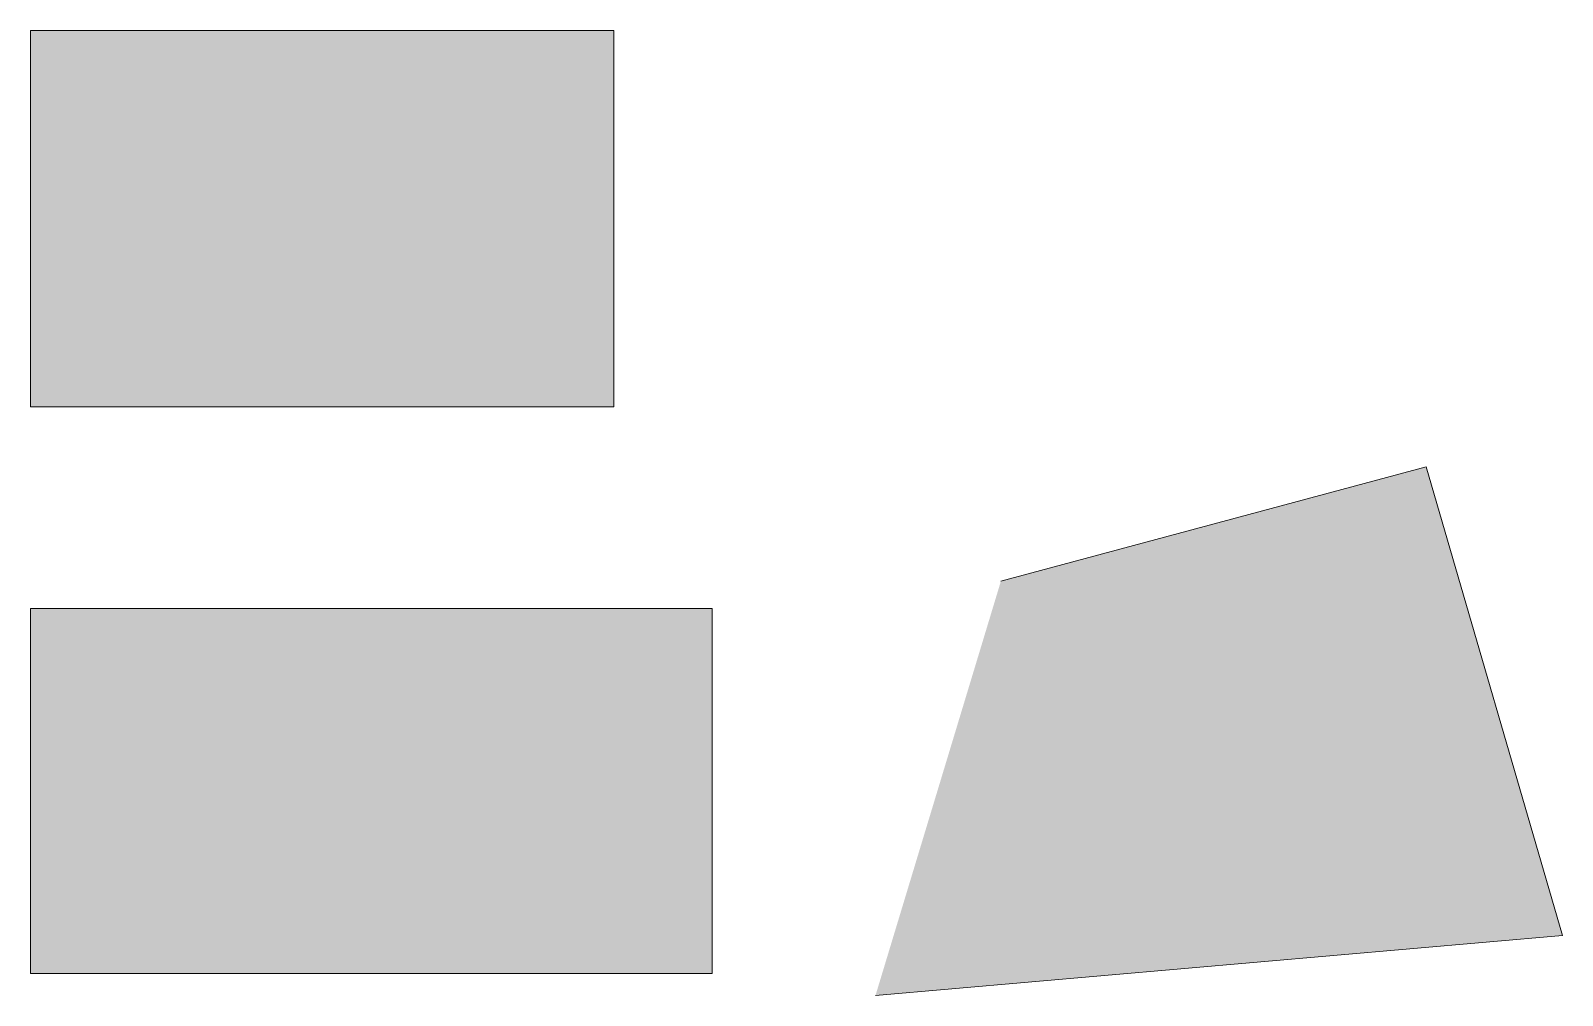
# Model space of a CAD drawing. Header units: millimetres. Extents: x 2.5 to 72.8, y 3.5 to 47.8.
import ezdxf

# ---------------------------------------------------------------- set-up
doc = ezdxf.new("R2010")
doc.units = ezdxf.units.MM
doc.header["$LTSCALE"] = 50
doc.layers.add('None', color=7, linetype='Continuous', lineweight=5)
doc.layers.add('Rosetta-Teal', color=7, linetype='Continuous', lineweight=5)

msp = doc.modelspace()

# ---------------------------------------------------------------- hatches: boundary and pattern name
at = {"layer": 'None', "linetype": 'Continuous', "lineweight": 0, "true_color": 0x4433dd, "transparency": 33554687}
msp.add_hatch(color=182, dxfattribs=at).paths.add_polyline_path([(41.25, 3.5), (72.75, 6.25), (66.5, 27.75), (47, 22.5)])
at = {"layer": 'None', "linetype": 'Continuous', "lineweight": 0, "true_color": 0x22bb66, "transparency": 33554687}
msp.add_hatch(color=112, dxfattribs=at).paths.add_polyline_path([(2.5, 21.25), (33.75, 21.25), (33.75, 4.5), (2.5, 4.5)])
at = {"layer": 'Rosetta-Teal', "linetype": 'Continuous', "lineweight": 0, "true_color": 0x0f968b, "transparency": 33554687}
msp.add_hatch(color=134, dxfattribs=at).paths.add_polyline_path([(2.5, 47.75), (29.25, 47.75), (29.25, 30.5), (2.5, 30.5)])

# ---------------------------------------------------------------- linework, layer by layer
at = {"layer": 'None', "color": 232, "linetype": 'Continuous', "lineweight": 5, "true_color": 0xcc1177, "transparency": 33554687, "flags": 128}
msp.add_lwpolyline([(41.25, 3.5), (72.75, 6.25), (66.5, 27.75), (47, 22.5)], dxfattribs=at)
at = {"layer": 'None', "color": 154, "linetype": 'Continuous', "lineweight": 5, "true_color": 0x12569a, "transparency": 33554687, "flags": 128}
msp.add_lwpolyline([(2.5, 21.25), (33.75, 21.25), (33.75, 4.5), (2.5, 4.5)], close=True, dxfattribs=at)
at = {"layer": 'Rosetta-Teal', "color": 7, "linetype": 'Continuous', "lineweight": 5, "transparency": 33554687, "flags": 128}
msp.add_lwpolyline([(2.5, 47.75), (29.25, 47.75), (29.25, 30.5), (2.5, 30.5)], close=True, dxfattribs=at)

doc.saveas('drawing.dxf')
